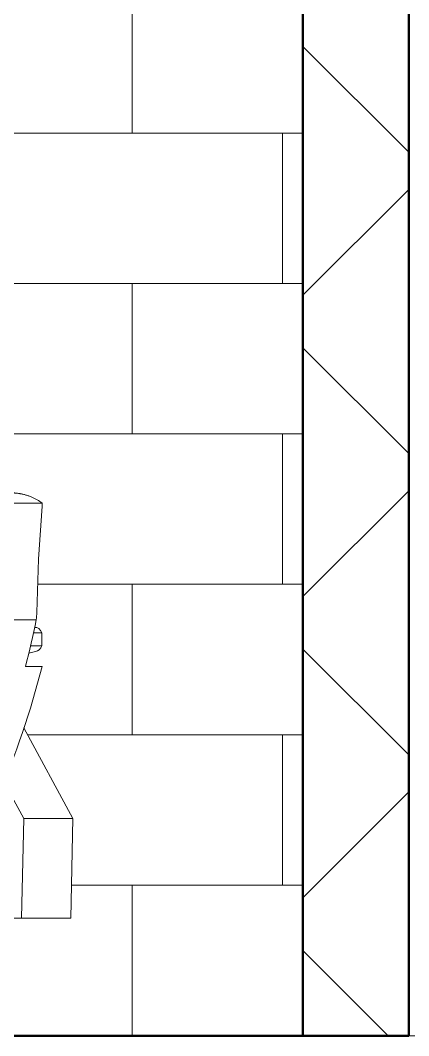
# Model space of a CAD drawing. Extents: x 4834 to 83801, y -13735 to 32221.
# Drawn here: x 13879.8 to 13900.5, y -12508.5 to -12454.5 of the extents above; entities that cross this region are included whole.
import ezdxf

# ---------------------------------------------------------------- set-up
doc = ezdxf.new("R2010")
doc.units = 0
doc.header["$LTSCALE"] = 8
doc.header["$MEASUREMENT"] = 0
doc.linetypes.add('Grid Line 1_2_', pattern=[0.875, 0.5, -0.125, 0.125, -0.125])
doc.layers.get('0').update_dxf_attribs({"lineweight": 9})
for name, color, linetype, lineweight in [('A-DIM-480', 52, 'Continuous', 18), ('A-FLOR-LEVL', 51, 'Continuous', 9), ('A-WALL', 7, 'Continuous', 40), ('A-Wall-New', 1, 'Continuous', 50), ('A-windoor', 2, 'Continuous', 13), ('DIM', 8, 'Continuous', 5), ('door', 43, 'Continuous', 13), ('first_dwg', 8, 'Continuous', 9), ('G-IMPT', 8, 'Continuous', 9), ('I-FURN', 30, 'Continuous', 9)]:
    doc.layers.add(name, color=color, linetype=linetype, lineweight=lineweight)
doc.layers.add('A-WALL-PATT', color=253, linetype='Continuous')

# ---------------------------------------------------------------- blocks, each defined once
blk = doc.blocks.new('first_dwg__Oblique-354700-Section 1')
at = {"layer": 'DIM'}
blk.add_line((1143.468, 0), (1145.718, 0), dxfattribs=at)
blk = doc.blocks.new('first_dwg__U11-354709-Section 1')
at = {"layer": 'A-windoor'}
for p, q in [((1150.113, 0), (1144.613, 0)), ((1144.613, 0), (1150.113, 0)), ((1146.363, 0), (1148.363, 0)), ((1148.363, 0), (1146.363, 0))]:
    blk.add_line(p, q, dxfattribs=at)
blk = doc.blocks.new('first_dwg__U11-V11-Section 1')
at = {"layer": 'A-windoor'}
for p, q in [((1150.113, 0), (1144.613, 0)), ((1144.613, 0), (1150.113, 0)), ((1150.113, 0), (1144.613, 0)), ((1144.613, 0), (1150.113, 0)), ((1146.363, 0), (1148.363, 0)), ((1146.363, 0), (1148.363, 0)), ((1146.363, 0), (1148.363, 0)), ((1148.363, 0), (1146.363, 0))]:
    blk.add_line(p, q, dxfattribs=at)
blk = doc.blocks.new('first_dwg__Oblique-V1-Section 1')
at = {"layer": 'A-DIM-480'}
blk.add_line((535.159, 0), (532.909, 0), dxfattribs=at)
blk = doc.blocks.new('first_dwg__U47-354713-Section 1')
at = {"layer": 'door'}
blk.add_line((1107.467, 0), (1096.923, 0), dxfattribs=at)
at = {"layer": 'door', "flags": 128}
blk.add_lwpolyline([(1132.923, 0), (1107.467, 0), (1106.23, 0), (1131.686, 0)], close=True, dxfattribs=at)
blk = doc.blocks.new('first_dwg-354694-Section 1')
at = {"layer": 'A-DIM-480', "color": 42, "lineweight": 13}
blk.add_line((1087.113, 0), (1153.113, 0), dxfattribs=at)
at = {"layer": 'A-DIM-480'}
for p in [(1091.613, 0), (1096.613, 0)]:
    blk.add_line(p, (1190.458, 0), dxfattribs=at)
at = {"layer": 'A-Wall-New'}
for p, q in [((1084.613, 0), (1144.613, 0)), ((1090.113, 0), (1150.113, 0))]:
    blk.add_line(p, q, dxfattribs=at)
at = {"layer": 'DIM', "color": 55, "lineweight": 13}
blk.add_line((1147.593, 0), (841.667, 0), dxfattribs=at)
for name in ['first_dwg__U47-354713-Section 1', 'first_dwg__Oblique-354700-Section 1', 'first_dwg__U11-354709-Section 1', 'first_dwg__U11-V11-Section 1', 'first_dwg__U11-V11-Section 1']:
    blk.add_blockref(name, (0, 0))
at = {"extrusion": (0, 0, -1)}
blk.add_blockref('first_dwg__Oblique-V1-Section 1', (-1684.147, 0), dxfattribs=at)
blk = doc.blocks.new('Captain_Kirk_simplified_chair_2_22296 - Captain_Kirk_simplified_chair_2_22296-V42-Section 1')
at = {"layer": 'I-FURN'}
for p, q in [((1130.679, 28.317), (1120.835, 28.317)), ((1130.365, 22.123), (1119.758, 22.123)), ((1130.391, 21.717), (1130.277, 21.717)), ((1130.214, 21.428), (1130.666, 21.428)), ((1130.666, 21.428), (1130.666, 20.734)), ((1130.666, 20.734), (1130.06, 20.734)), ((1129.966, 20.348), (1130.323, 20.424)), ((1130.675, 19.629), (1129.791, 19.629)), ((1129.701, 16.377), (1132.314, 11.552)), ((1129.697, 11.552), (1128.641, 13.502)), ((1129.584, 6.25), (1129.697, 11.552)), ((1132.314, 11.552), (1129.697, 11.552)), ((1132.314, 11.552), (1132.201, 6.25)), ((1129.584, 6.25), (1128.176, 6.25)), ((1132.201, 6.25), (1129.584, 6.25))]:
    blk.add_line(p, q, dxfattribs=at)
at = {"layer": 'I-FURN', "flags": 128}
for points in [[(1130.395, 22.504), (1130.49, 25.342), (1130.674, 28.166)], [(1130.666, 21.428), (1130.593, 21.553), (1130.499, 21.652), (1130.391, 21.717)], [(1130.323, 20.424), (1130.426, 20.462), (1130.52, 20.528), (1130.601, 20.62), (1130.666, 20.734)]]:
    blk.add_lwpolyline(points, dxfattribs=at)
at = {"layer": 'I-FURN'}
for centre, major_axis, start_param, end_param in [((1195.922, 15.14), (0, 77.251), 1.475323, 1.480274), ((1094.3, 32.207), (0, 43.509), 4.419111, 4.478498), ((1095.183, 32.207), (0, 43.509), 4.248149, 4.419111)]:
    blk.add_ellipse(centre, major_axis=major_axis, ratio=0.852117, start_param=start_param, end_param=end_param, dxfattribs=at)
blk.add_open_spline([(1130.679, 28.317), (1130.596, 28.384), (1130.463, 28.476), (1130.296, 28.565), (1130.197, 28.612), (1130.123, 28.645), (1130.047, 28.675), (1129.97, 28.703), (1129.893, 28.729), (1129.815, 28.753), (1129.736, 28.775), (1129.656, 28.794), (1129.59, 28.808), (1129.536, 28.819), (1129.503, 28.825), (1129.476, 28.83), (1129.449, 28.834), (1129.401, 28.841), (1129.332, 28.851), (1129.264, 28.858), (1129.217, 28.862), (1129.191, 28.865), (1129.172, 28.866), (1129.153, 28.867), (1129.128, 28.869), (1129.083, 28.872), (1129.021, 28.873), (1128.962, 28.873), (1128.924, 28.872), (1128.903, 28.871), (1128.893, 28.87), (1128.888, 28.87)], degree=3, knots=[0, 0, 0, 0, 0.1111111, 0.1666667, 0.1944444, 0.2222222, 0.25, 0.2777778, 0.3055556, 0.3333333, 0.3611111, 0.3888889, 0.4166667, 0.4305556, 0.4444444, 0.4513889, 0.4583333, 0.4722222, 0.5, 0.5277778, 0.5416667, 0.5486111, 0.5555556, 0.5625, 0.5694444, 0.5833333, 0.6111111, 0.6388889, 0.6527778, 0.6597222, 0.6666667, 0.6666667, 0.6666667, 0.6666667], dxfattribs=at)
blk.add_open_spline([(1130.674, 28.166), (1130.676, 28.192), (1130.679, 28.243), (1130.679, 28.292), (1130.679, 28.317)], degree=3, dxfattribs=at)

msp = doc.modelspace()

# ---------------------------------------------------------------- hatches: boundary and pattern name
at = {"layer": 'A-WALL-PATT', "lineweight": 9}
h = msp.add_hatch(dxfattribs=at)
h.set_pattern_fill('FP_3', color=256, style=0, pattern_type=2)
h.set_pattern_definition([(0, (13837.783, -12508.538), (0, 8), []), (90, (13837.783, -12508.538), (-8, 8), [8, -8])])
h.paths.add_polyline_path([(13840.59538, -12508.53771), (13850.81164, -12508.53771), (13850.81164, -12508.03771), (13855.81161, -12508.03771), (13855.81161, -12502.33709), (13872.44009, -12502.33709), (13872.44009, -12508.03771), (13877.43824, -12508.03771), (13877.43824, -12508.53771), (13894.87708, -12508.53771), (13894.87708, -12400.53771), (13840.59538, -12400.53771), (13840.6321, -12485.87241), (13841.17424, -12485.91588), (13842.69051, -12486.06061), (13842.7009, -12486.10439), (13843.19361, -12486.13611), (13843.29534, -12486.09827), (13844.43735, -12486.09798), (13847.54657, -12486.5225), (13847.61339, -12486.2325), (13847.74513, -12486.12161), (13847.95952, -12486.09798), (13849.01778, -12486.09798), (13852.8843, -12486.63557), (13852.86652, -12486.58041), (13854.16229, -12486.56311), (13854.20212, -12486.31527), (13854.3154, -12486.16827), (13854.46285, -12486.09937), (13855.61538, -12486.09798), (13859.30922, -12486.58041), (13859.33124, -12486.30132), (13859.52152, -12486.00443), (13859.53128, -12485.97204), (13859.67165, -12485.91358), (13860.60086, -12485.87219), (13860.66588, -12485.86571), (13860.6917, -12485.81245), (13861.02032, -12485.84704), (13861.03044, -12485.90197), (13863.204, -12486.17354), (13863.24102, -12486.18271), (13863.60015, -12486.19708), (13863.65, -12486.03344), (13864.09368, -12483.19577), (13864.67658, -12480.18682), (13864.82834, -12479.87178), (13865.45964, -12479.70224), (13865.78374, -12479.66819), (13879.82219, -12479.71158), (13880.44886, -12479.89331), (13880.81585, -12480.09019), (13881.00509, -12480.22062), (13880.96818, -12480.86428), (13880.81023, -12483.36441), (13880.66246, -12486.54682), (13880.62605, -12486.82107), (13880.72142, -12486.82368), (13880.91894, -12486.98431), (13880.99249, -12487.10976), (13880.99249, -12487.80385), (13880.81116, -12488.03431), (13880.64915, -12488.1138), (13880.2926, -12488.19002), (13880.1176, -12488.90844), (13881.00076, -12488.90844), (13880.08235, -12491.99852), (13880.02751, -12492.16023), (13882.63992, -12496.98589), (13882.5273, -12502.28771), (13843.69505, -12502.28771), (13840.59538, -12492.6744), (13840.59538, -12504.94969)], flags=0)
h.paths.add_polyline_path([(13855.21302, -12486.58041), (13855.21601, -12486.58041), (13855.21094, -12486.58041)], flags=0)
h = msp.add_hatch(dxfattribs=at)
h.set_pattern_fill('FP_4', color=256, style=0, pattern_type=2)
h.set_pattern_definition([(45, (13476.832, -12454.538), (-8.01223, 8.01223), []), (135, (13476.832, -12454.538), (-8.01223, -8.01223), [])])
h.paths.add_polyline_path([(13894.87708, -12508.53771), (13900.50208, -12508.53771), (13900.50208, -12400.53771), (13894.87708, -12400.53771), (13894.87708, -12470.41324)], flags=0)

# ---------------------------------------------------------------- linework, layer by layer
at = {"layer": 'A-FLOR-LEVL', "linetype": 'Grid Line 1_2_'}
msp.add_line((12783.38619, -12508.53771), (14033.99315, -12508.53771), dxfattribs=at)
at = {"layer": 'A-WALL', "lineweight": 50}
for p, q in [((13894.87708, -12400.53771), (13894.87708, -12508.53771)), ((13900.50208, -12508.53771), (13900.50208, -12400.53771)), ((13894.87708, -12508.53771), (13900.50208, -12508.53771))]:
    msp.add_line(p, q, dxfattribs=at)
at = {"layer": 'A-WALL'}
msp.add_line((13877.43824, -12508.53771), (13894.87708, -12508.53771), dxfattribs=at)

# ---------------------------------------------------------------- block references
at = {"layer": 'first_dwg', "color": 52, "lineweight": 20}
msp.add_blockref('first_dwg-354694-Section 1', (12750.32625, -12508.53771), dxfattribs=at)
at = {"layer": 'G-IMPT'}
msp.add_blockref('Captain_Kirk_simplified_chair_2_22296 - Captain_Kirk_simplified_chair_2_22296-V42-Section 1', (12750.32625, -12508.53771), dxfattribs=at)

doc.saveas('drawing.dxf')
